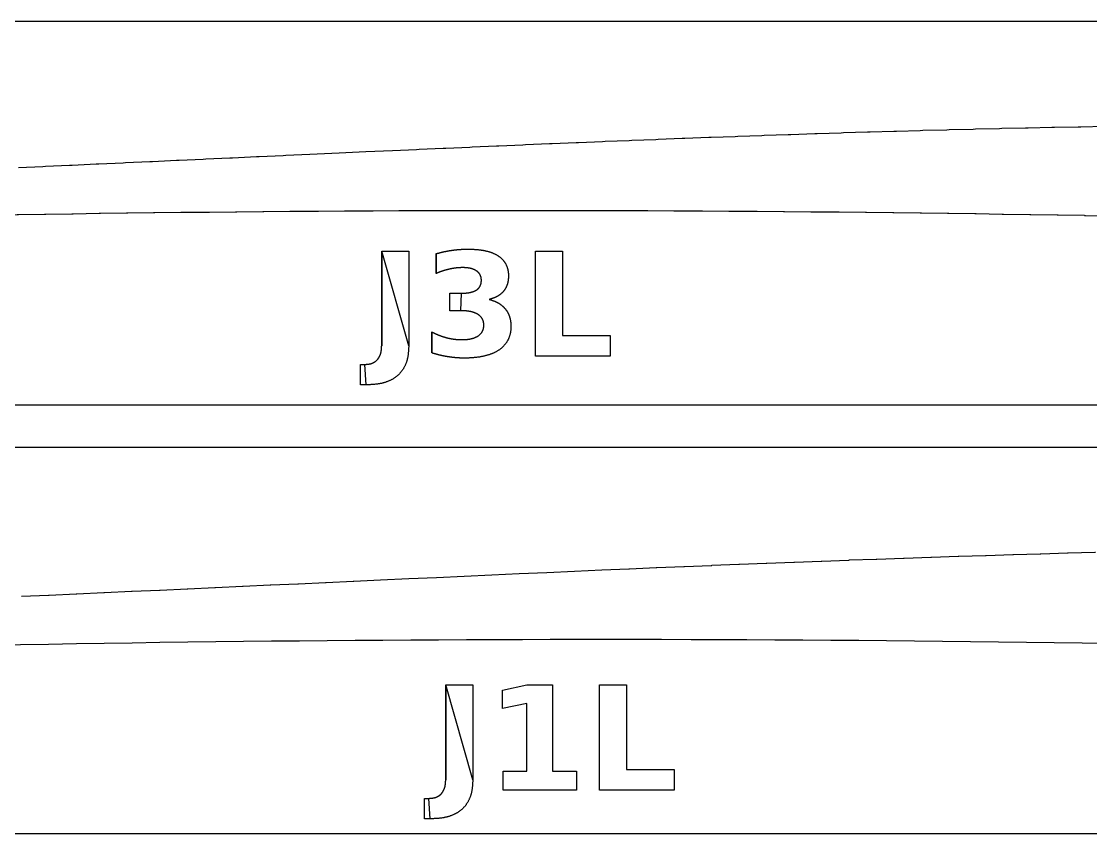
# Model space of a CAD drawing. Extents: x 27 to 271, y 44 to 138.
# Drawn here: x 119.34 to 150.76, y 43.66 to 67.53 of the extents above; entities that cross this region are included whole.
import ezdxf

# ---------------------------------------------------------------- set-up
doc = ezdxf.new("R2010")
doc.units = 0
doc.layers.add('jig_layer', color=7, linetype='CONTINUOUS')
doc.layers.add('jig_number_layer', color=7, linetype='CONTINUOUS')

msp = doc.modelspace()

# ---------------------------------------------------------------- linework, layer by layer
at = {"layer": 'jig_layer', "color": 7}
for points in [[(161.830856, 64.382816), (162.489557, 64.350318), (162.558657, 64.34806), (163.209554, 64.309816), (163.277556, 64.306825), (163.917655, 64.262618), (163.984254, 64.259005), (164.610172, 64.208219), (164.674637, 64.204014), (165.280814, 64.146523), (165.342533, 64.141527), (165.922641, 64.077124), (165.980793, 64.071423), (166.031333, 64.064932), (166.271346, 64.068516), (166.271346, 65.530329), (170.591347, 65.530329), (170.591347, 67.53033), (27.057154, 67.53033), (27.057154, 62.60833)], [(147.382857, 64.37092), (148.082155, 64.386725), (148.156354, 64.389265), (148.855055, 64.40394), (148.929152, 64.40648), (149.627254, 64.419829), (149.701256, 64.422087), (150.398652, 64.434307), (150.472453, 64.436565), (151.168856, 64.447403), (151.242655, 64.449378)], [(119.253855, 63.237211), (119.965256, 63.269723), (120.040756, 63.273025), (120.751956, 63.305619), (120.827453, 63.308921), (121.538357, 63.341523), (121.613752, 63.344825), (122.324554, 63.377419), (122.399851, 63.380721), (123.110351, 63.413422), (123.185755, 63.416724), (123.895753, 63.449422), (123.971056, 63.452724), (124.68085, 63.485417), (124.756156, 63.488719), (125.465657, 63.521321), (125.540855, 63.524736), (126.250155, 63.55722), (126.325356, 63.560635), (127.034352, 63.593136), (127.10955, 63.596551), (127.818354, 63.628831), (128.677351, 63.667733), (129.460554, 63.703033), (130.243555, 63.738034), (130.951055, 63.769434), (131.026151, 63.772736), (131.733457, 63.803933), (131.808454, 63.80732), (132.515452, 63.838138), (132.590455, 63.841525), (133.297354, 63.872039), (133.372352, 63.875341), (134.078955, 63.90544), (134.153955, 63.908742), (134.860253, 63.938341), (134.935152, 63.941643), (135.641055, 63.970738), (135.715956, 63.97404), (136.42165, 64.002541), (136.496453, 64.005843), (137.201752, 64.033755), (137.276552, 64.037057), (137.981752, 64.064348), (138.056552, 64.06765), (138.761453, 64.094348), (138.836154, 64.097537), (139.540655, 64.123643), (139.615353, 64.126832), (140.319551, 64.152147), (140.394157, 64.155336), (141.097954, 64.179946), (141.172557, 64.183051), (141.875953, 64.206842), (141.950553, 64.209946), (142.653554, 64.232835), (142.728055, 64.235939), (143.430752, 64.257924), (143.505154, 64.261029), (144.207453, 64.282139), (144.281951, 64.28513), (144.983654, 64.305338), (145.058057, 64.308244), (145.759452, 64.327548), (145.833753, 64.330371), (146.534355, 64.348546), (146.608653, 64.351368)], [(146.608653, 64.351218), (147.308655, 64.368208), (147.382857, 64.37103)], [(136.13822, 61.963878), (136.106225, 61.964078), (136.045222, 61.964276), (135.319225, 61.965405), (135.303223, 61.965481), (135.244219, 61.965681), (134.49322, 61.966246), (134.442225, 61.966384), (133.679226, 61.966184), (133.641222, 61.966384), (132.878223, 61.965538), (132.83922, 61.96569), (132.076224, 61.963997), (132.037226, 61.964191), (131.274225, 61.961934), (131.236223, 61.961993), (130.474223, 61.959086), (130.43522, 61.959094), (129.672224, 61.955482), (129.634226, 61.95549), (128.871226, 61.951285), (128.832226, 61.951189), (128.070226, 61.946279), (128.03122, 61.946191), (127.268221, 61.940688), (127.230226, 61.940487), (126.467227, 61.934279), (126.428226, 61.934188), (125.666226, 61.927274), (125.627223, 61.927082), (124.864427, 61.91949), (124.825819, 61.919284), (124.063026, 61.910987), (124.024322, 61.910707), (123.261526, 61.901676), (123.222825, 61.901397), (122.460027, 61.891801), (122.421424, 61.891519)], [(136.944224, 61.961877), (136.90922, 61.962075), (136.13822, 61.963768)], [(141.734221, 61.934978), (140.96422, 61.94099), (140.930226, 61.941264), (140.160225, 61.946654), (140.126223, 61.946936), (139.355223, 61.951678), (139.321221, 61.951943), (138.55122, 61.955781), (138.517226, 61.956052), (137.748224, 61.959185), (137.713223, 61.959461), (136.944224, 61.961719)], [(149.778223, 61.835281), (149.007223, 61.847586), (148.973224, 61.84815), (148.202227, 61.85989), (148.168227, 61.860455), (147.398226, 61.871574), (147.363222, 61.872139), (146.594223, 61.882666), (146.559219, 61.88323), (145.789227, 61.893052), (145.755225, 61.893616), (144.984227, 61.902732), (144.950222, 61.903296), (144.180224, 61.911735), (144.146219, 61.912299), (143.375219, 61.919947), (143.341225, 61.920512), (142.572226, 61.927539), (142.537222, 61.928104), (141.768223, 61.934538), (141.734221, 61.934818)], [(120.016626, 61.857475), (119.253423, 61.845283), (119.214827, 61.844718), (118.451421, 61.831877), (118.412726, 61.831313), (117.649425, 61.817879), (117.610726, 61.817314), (116.847123, 61.803175), (116.808422, 61.802611), (116.044819, 61.787681), (116.006126, 61.787117), (115.242425, 61.771594), (115.203726, 61.77103)], [(120.818425, 61.869376), (120.055321, 61.857861), (120.016626, 61.857593)], [(122.421424, 61.891378), (121.658626, 61.881077), (121.619927, 61.880795), (120.857021, 61.86976), (120.818425, 61.869486)], [(150.583225, 61.82168), (149.812225, 61.834578), (149.778223, 61.835142)], [(151.38722, 61.807377), (150.617219, 61.82098), (150.583225, 61.821545)], [(36.968227, 59.323675), (36.252325, 59.352978), (36.216328, 59.353825), (35.506725, 59.388877), (35.471125, 59.390006), (34.769992, 59.431176), (34.735005, 59.432587), (34.045387, 59.480376), (34.011148, 59.482352), (33.336806, 59.536877), (33.303633, 59.539135), (32.650605, 59.600972), (32.618855, 59.603512), (31.993916, 59.672976), (31.963992, 59.675883), (31.784028, 59.699194), (31.544034, 59.695582), (31.544034, 58.263795), (27.224015, 58.263795), (27.224015, 56.263791), (174.092227, 56.263791), (174.092227, 61.171895)], [(170.970583, 51.621907), (171.215236, 51.590213), (171.455241, 51.593882), (171.455241, 53.010609), (175.77525, 53.010609), (175.77525, 55.010605), (27.241039, 55.010605), (27.241039, 50.109506)], [(147.697139, 51.840121), (148.480839, 51.863828), (148.501046, 51.863828)], [(148.501041, 51.864618), (149.284142, 51.887196), (149.30435, 51.887224)], [(149.304341, 51.887901), (150.087042, 51.90935), (150.107249, 51.909407)], [(150.107241, 51.910225), (150.88914, 51.930545), (150.909234, 51.930517)], [(138.827042, 51.513421), (139.614741, 51.54582), (139.635145, 51.54582)], [(139.635143, 51.546723), (140.422543, 51.578501), (140.442947, 51.578501)], [(140.442942, 51.579404), (141.230042, 51.610505), (141.250334, 51.610505)], [(141.250343, 51.611408), (142.037339, 51.641916), (142.057631, 51.641916)], [(142.057639, 51.642819), (142.844241, 51.672622), (142.864532, 51.672622)], [(142.864538, 51.673525), (143.650741, 51.702622), (143.671033, 51.702622)], [(143.671042, 51.703413), (144.456841, 51.731719), (144.477133, 51.731719)], [(144.477139, 51.732623), (145.262538, 51.759998), (145.282745, 51.760026)], [(145.282742, 51.760901), (146.06774, 51.78743), (146.088032, 51.787402)], [(146.088041, 51.78822), (146.872542, 51.813903), (146.892749, 51.813818)], [(146.892738, 51.814721), (147.676842, 51.839274), (147.697134, 51.839303)], [(129.104037, 51.082213), (129.895541, 51.11862), (130.72754, 51.156607), (131.539039, 51.193606), (132.35014, 51.230408), (133.160841, 51.266928), (133.971242, 51.303221), (134.78114, 51.33912), (135.590842, 51.374821), (136.400238, 51.410127), (137.189041, 51.444107), (137.209445, 51.444107)], [(137.209443, 51.445123), (137.998039, 51.478623), (138.018444, 51.478623)], [(138.018438, 51.479526), (138.806642, 51.512517), (138.827047, 51.512517)], [(125.039541, 50.895608), (125.832641, 50.932015), (125.853131, 50.932015)], [(125.853139, 50.932918), (126.646043, 50.969324), (126.666447, 50.969324)], [(126.666442, 50.970227), (127.458843, 51.006719), (127.479332, 51.006719)], [(127.47934, 51.007622), (128.271442, 51.044029), (128.291847, 51.044029)], [(128.291841, 51.044903), (129.083542, 51.08131), (129.104032, 51.08131)], [(119.335942, 50.637121), (120.131137, 50.672624), (120.151655, 50.672624)], [(120.151638, 50.673414), (120.946542, 50.709228), (120.967144, 50.709228)], [(120.967142, 50.710019), (121.761642, 50.746002), (121.782245, 50.746002)], [(121.782239, 50.746905), (122.576539, 50.783001), (122.597029, 50.783001)], [(122.597043, 50.783904), (123.390942, 50.820226), (123.411432, 50.820226)], [(123.411437, 50.821017), (124.205139, 50.857423), (124.225629, 50.857423)], [(124.225643, 50.858326), (125.01904, 50.894705), (125.039529, 50.894705)], [(131.600933, 49.352332), (130.780928, 49.347817), (129.962933, 49.342737)], [(133.237932, 49.359275), (132.419928, 49.35617), (131.600933, 49.352219)], [(134.060926, 49.361645), (134.057935, 49.361674), (133.237927, 49.358851)], [(134.876932, 49.363311), (134.060926, 49.360488)], [(136.515932, 49.364327), (135.69593, 49.364185), (134.876932, 49.364185)], [(137.334933, 49.363734), (136.515932, 49.363734)], [(138.152931, 49.362464), (137.334933, 49.362464)], [(139.020928, 49.360432), (138.152931, 49.363254)], [(139.841932, 49.357864), (139.020928, 49.360686)], [(140.662928, 49.35459), (139.841932, 49.357977)], [(141.483932, 49.350469), (140.662928, 49.354703)], [(143.126931, 49.339858), (142.305927, 49.345502), (141.483932, 49.3503)], [(122.591031, 49.262755), (121.77163, 49.250337), (120.952034, 49.237355), (120.135726, 49.223526), (120.13234, 49.223582), (119.312625, 49.208907), (118.492724, 49.193667), (117.672731, 49.17758)], [(125.867631, 49.305511), (125.048433, 49.295916), (124.229331, 49.285474), (123.410229, 49.274467), (122.591031, 49.262614)], [(129.962933, 49.342539), (129.143929, 49.336612), (128.323933, 49.329839), (127.505931, 49.322501), (126.686733, 49.314317), (125.867631, 49.305286)], [(143.94793, 49.333508), (143.126931, 49.339717)], [(152.985927, 49.219123), (152.163932, 49.232952), (151.341929, 49.245934), (150.519934, 49.258352), (149.697928, 49.270205), (148.876933, 49.281494), (148.054929, 49.291852), (147.232934, 49.30173), (146.41193, 49.310761), (145.589933, 49.318945), (144.768931, 49.326565), (143.94793, 49.333621)], [(27.014259, 43.663381), (176.924933, 43.663381)]]:
    msp.add_lwpolyline(points, dxfattribs=at)
at = {"layer": 'jig_number_layer', "color": 7}
for points in [[(129.926038, 60.782366), (130.721854, 60.782366), (130.721854, 57.995969), (129.926038, 60.782366), (129.926038, 60.782366), (129.926038, 60.782366), (129.926038, 60.782366)], [(129.926038, 57.995969), (129.926038, 60.782366), (129.926038, 60.782366), (129.926038, 57.995969), (129.926038, 57.995969), (129.926038, 57.995969), (129.926038, 57.995969)], [(131.532136, 60.122976), (131.532136, 60.705887), (131.532136, 60.122976), (131.532136, 60.122976), (131.532136, 60.122976), (131.532136, 60.122976)], [(134.448753, 60.782366), (135.244578, 60.782366), (135.244578, 58.297763), (136.641902, 58.297763), (136.641902, 57.696249), (134.448753, 57.696249), (134.448753, 60.782366), (134.448753, 60.782366), (134.448753, 60.782366), (134.448753, 60.782366), (134.448753, 60.782366), (134.448753, 60.782366)], [(132.247344, 59.029504), (131.929011, 59.029504), (131.929011, 59.542132), (132.263876, 59.542132), (132.247338, 59.029504), (132.247346, 59.029504), (132.247346, 59.029504), (132.247344, 59.029504)], [(133.088631, 59.360231), (133.088631, 59.360231), (133.088631, 59.360231), (133.088631, 59.360231), (133.088631, 59.360231), (133.088631, 59.360231)], [(131.399847, 57.78927), (131.399847, 58.403179), (131.399847, 57.78927), (131.399847, 57.78927), (131.399847, 57.78927), (131.399847, 57.78927)], [(129.46095, 56.848775), (129.299713, 56.848775), (129.299713, 57.450275), (129.423744, 57.450275), (129.46095, 56.848775), (129.46095, 56.848775), (129.46095, 56.848775), (129.46095, 56.848775)], [(131.808387, 48.030347), (132.604202, 48.030347), (132.604202, 45.243967), (131.808387, 48.030347), (131.808387, 48.030347), (131.808387, 48.030347), (131.808387, 48.030347)], [(131.808387, 45.243967), (131.808387, 48.030347), (131.808387, 48.030347), (131.808387, 45.243967), (131.808387, 45.243967), (131.808387, 45.243967), (131.808387, 45.243967)], [(133.495105, 45.494072), (134.197906, 45.494072), (134.197906, 47.488791), (133.4765, 47.339947), (133.4765, 47.881531), (134.193768, 48.030347), (134.95031, 48.030347), (134.95031, 45.494072), (135.653111, 45.494072), (135.653111, 44.944247), (133.495105, 44.944247), (133.495105, 45.494072), (133.495105, 45.494072), (133.495105, 45.494072), (133.495105, 45.494072), (133.495105, 45.494072), (133.495105, 45.494072)], [(136.331108, 48.030347), (137.126924, 48.030347), (137.126924, 45.545747), (138.524257, 45.545747), (138.524257, 44.944247), (136.331108, 44.944247), (136.331108, 48.030347), (136.331108, 48.030347), (136.331108, 48.030347), (136.331108, 48.030347), (136.331108, 48.030347), (136.331108, 48.030347)], [(131.343298, 44.096733), (131.182068, 44.096733), (131.182068, 44.698262), (131.30609, 44.698262), (131.343298, 44.096733), (131.343298, 44.096733), (131.343298, 44.096733), (131.343298, 44.096733)]]:
    msp.add_lwpolyline(points, close=True, dxfattribs=at)
for points, knots in [([(131.532136, 60.705887), (131.537923, 60.707437), (131.549498, 60.710538), (131.566868, 60.715165), (131.584245, 60.719777), (131.601628, 60.724359), (131.619022, 60.728891), (131.636431, 60.733357), (131.653857, 60.737759), (131.671302, 60.742085), (131.688678, 60.746302), (131.705992, 60.750359), (131.723232, 60.754313), (131.740493, 60.75817), (131.757777, 60.761933), (131.775082, 60.765602), (131.792407, 60.769175), (131.80975, 60.772664), (131.827111, 60.776072), (131.844406, 60.779376), (131.861635, 60.782575), (131.878792, 60.785696), (131.895966, 60.788735), (131.913154, 60.791678), (131.930355, 60.794539), (131.947572, 60.797298), (131.964788, 60.800059), (131.982035, 60.802623), (131.999209, 60.805063), (132.016285, 60.807565), (132.033306, 60.809822), (132.050336, 60.811998), (132.067364, 60.814201), (132.084417, 60.816199), (132.101482, 60.818127), (132.118547, 60.820051), (132.135628, 60.821806), (132.152625, 60.823449), (132.169528, 60.825099), (132.186354, 60.826551), (132.203183, 60.827922), (132.220016, 60.829278), (132.236864, 60.830457), (132.253712, 60.831638), (132.270569, 60.832687), (132.287432, 60.833596), (132.304213, 60.834516), (132.320921, 60.835282), (132.337553, 60.835902), (132.354189, 60.836486), (132.370827, 60.836978), (132.387468, 60.837311), (132.404109, 60.83762), (132.420753, 60.837809), (132.4374, 60.837876), (132.462131, 60.837893), (132.494946, 60.837805), (132.535841, 60.837138), (132.576728, 60.836005), (132.617596, 60.834279), (132.658435, 60.831898), (132.69924, 60.828932), (132.739997, 60.825307), (132.780695, 60.821014), (132.819076, 60.816296), (132.855141, 60.811245), (132.888895, 60.80597), (132.922546, 60.800087), (132.956073, 60.793562), (132.989461, 60.786369), (133.022678, 60.778428), (133.055711, 60.769746), (133.088514, 60.760235), (133.119317, 60.750453), (133.148121, 60.740487), (133.174959, 60.730483), (133.201531, 60.719795), (133.227798, 60.708377), (133.253736, 60.696234), (133.279302, 60.683311), (133.304456, 60.669593), (133.329143, 60.655039), (133.352368, 60.640246), (133.37415, 60.625313), (133.39453, 60.610346), (133.414381, 60.594699), (133.433673, 60.57837), (133.452353, 60.561347), (133.470369, 60.54364), (133.487663, 60.525247), (133.504183, 60.506175), (133.51977, 60.486552), (133.534405, 60.466416), (133.54807, 60.445812), (133.560885, 60.424652), (133.572863, 60.402992), (133.583966, 60.380854), (133.594219, 60.358313), (133.603611, 60.335401), (133.612132, 60.312154), (133.62005, 60.287814), (133.627248, 60.262382), (133.633641, 60.235876), (133.639053, 60.209147), (133.643518, 60.182241), (133.64708, 60.155199), (133.649756, 60.128049), (133.651611, 60.100824), (133.652705, 60.073549), (133.653005, 60.049022), (133.652789, 60.02726), (133.652228, 60.008269), (133.651292, 59.989303), (133.649972, 59.970372), (133.648268, 59.951484), (133.646157, 59.932646), (133.643652, 59.913856), (133.640592, 59.895149), (133.637209, 59.877049), (133.633508, 59.859569), (133.629499, 59.842719), (133.625075, 59.825968), (133.620244, 59.809329), (133.614986, 59.792817), (133.609306, 59.776448), (133.603182, 59.760237), (133.596608, 59.744201), (133.589673, 59.728563), (133.582399, 59.713336), (133.57481, 59.698525), (133.566829, 59.683925), (133.558413, 59.669572), (133.549602, 59.655455), (133.540381, 59.641605), (133.530765, 59.628033), (133.520763, 59.61475), (133.510314, 59.601744), (133.499458, 59.588998), (133.488167, 59.576552), (133.476519, 59.56443), (133.464531, 59.552638), (133.452221, 59.541182), (133.439603, 59.530063), (133.426708, 59.519259), (133.413519, 59.508803), (133.399758, 59.498413), (133.385396, 59.48815), (133.370446, 59.478012), (133.355252, 59.468257), (133.339823, 59.458885), (133.324155, 59.449929), (133.308285, 59.441361), (133.292214, 59.433191), (133.275959, 59.425415), (133.2589, 59.41777), (133.241036, 59.41029), (133.222364, 59.403016), (133.203528, 59.396153), (133.184571, 59.389605), (133.165509, 59.383345), (133.146358, 59.377328), (133.127148, 59.371457), (133.107888, 59.365707), (133.095033, 59.361921), (133.088606, 59.360028)], [0, 0, 0, 0, 0.017973, 0.03595, 0.053928, 0.071907, 0.089881, 0.107853, 0.125824, 0.143799, 0.161774, 0.179464, 0.19715, 0.214835, 0.232524, 0.250215, 0.267904, 0.285593, 0.303287, 0.320981, 0.338416, 0.355856, 0.373297, 0.390738, 0.408172, 0.425607, 0.443047, 0.460481, 0.477914, 0.495088, 0.512256, 0.529424, 0.546593, 0.563763, 0.580935, 0.598113, 0.61528, 0.632447, 0.649343, 0.666229, 0.683114, 0.699998, 0.716888, 0.733782, 0.750668, 0.767555, 0.784444, 0.801087, 0.817731, 0.834375, 0.851026, 0.867666, 0.884307, 0.900956, 0.917602, 0.934248, 0.975148, 1.016047, 1.056946, 1.097851, 1.138757, 1.179664, 1.220585, 1.261506, 1.302428, 1.33659, 1.370752, 1.404915, 1.439067, 1.473216, 1.507368, 1.541518, 1.57567, 1.609819, 1.638463, 1.6671, 1.695738, 1.724375, 1.753011, 1.781646, 1.8103, 1.838952, 1.867604, 1.892889, 1.918167, 1.943445, 1.968705, 1.993975, 2.019245, 2.04447, 2.069695, 2.094917, 2.11963, 2.144348, 2.169067, 2.193824, 2.218583, 2.243345, 2.268097, 2.292852, 2.317606, 2.344866, 2.372125, 2.399384, 2.426663, 2.45393, 2.481196, 2.508492, 2.535785, 2.563075, 2.582071, 2.60107, 2.620069, 2.639036, 2.657997, 2.676957, 2.6959, 2.714859, 2.733816, 2.751137, 2.768455, 2.785774, 2.803106, 2.820431, 2.837754, 2.855079, 2.87241, 2.889742, 2.906391, 2.923029, 2.939662, 2.956303, 2.972939, 2.989578, 3.006211, 3.022833, 3.039452, 3.056252, 3.073055, 3.089858, 3.106679, 3.123494, 3.1403, 3.157128, 3.173956, 3.190788, 3.20885, 3.226908, 3.244971, 3.263013, 3.281059, 3.299105, 3.317116, 3.335137, 3.353156, 3.373192, 3.393232, 3.413267, 3.433332, 3.453395, 3.473456, 3.493554, 3.513656, 3.533756, 3.533756, 3.533756, 3.533756]), ([(132.263876, 59.542132), (132.270662, 59.542321), (132.284237, 59.542698), (132.304601, 59.543319), (132.324957, 59.544092), (132.3453, 59.544956), (132.365628, 59.545906), (132.385943, 59.547026), (132.406224, 59.548584), (132.426484, 59.550351), (132.445569, 59.552378), (132.463471, 59.55465), (132.480196, 59.557083), (132.496874, 59.559831), (132.513502, 59.562898), (132.530071, 59.566296), (132.546575, 59.570043), (132.562999, 59.574146), (132.579327, 59.578637), (132.594627, 59.583218), (132.6089, 59.587856), (132.622165, 59.592487), (132.635306, 59.597447), (132.648315, 59.60273), (132.661155, 59.608394), (132.673811, 59.614455), (132.686262, 59.620923), (132.698472, 59.627821), (132.709932, 59.63486), (132.720638, 59.642016), (132.730627, 59.649216), (132.740354, 59.656769), (132.7498, 59.664671), (132.758939, 59.672929), (132.767735, 59.681549), (132.776198, 59.690493), (132.784278, 59.699775), (132.791911, 59.7093), (132.799046, 59.719081), (132.80572, 59.729059), (132.811979, 59.739309), (132.817835, 59.749799), (132.823284, 59.760515), (132.828316, 59.771427), (132.832928, 59.78252), (132.837112, 59.793778), (132.841003, 59.805561), (132.844534, 59.81787), (132.847704, 59.830685), (132.850351, 59.843622), (132.852638, 59.856631), (132.854345, 59.869735), (132.855624, 59.882891), (132.856566, 59.896086), (132.857093, 59.909321), (132.856991, 59.922278), (132.856828, 59.934942), (132.856272, 59.947305), (132.855352, 59.959634), (132.85403, 59.971916), (132.852329, 59.984141), (132.850247, 59.996298), (132.847747, 60.008372), (132.844718, 60.020321), (132.841297, 60.031884), (132.837536, 60.043057), (132.833442, 60.053828), (132.828934, 60.064439), (132.824022, 60.074878), (132.81872, 60.085126), (132.813014, 60.095149), (132.806948, 60.104953), (132.800495, 60.114506), (132.793575, 60.123957), (132.78615, 60.133251), (132.778243, 60.142375), (132.769993, 60.151193), (132.761417, 60.159697), (132.752533, 60.16788), (132.743363, 60.175743), (132.733955, 60.18332), (132.724292, 60.190578), (132.714026, 60.197798), (132.703148, 60.204944), (132.691654, 60.211977), (132.679954, 60.218652), (132.668055, 60.224963), (132.655977, 60.230928), (132.643744, 60.236567), (132.631364, 60.241874), (132.618851, 60.246854), (132.605619, 60.251737), (132.591669, 60.25651), (132.576989, 60.261115), (132.562199, 60.265358), (132.547313, 60.269242), (132.532345, 60.272789), (132.517308, 60.276018), (132.502205, 60.278937), (132.487046, 60.281555), (132.471021, 60.284048), (132.454114, 60.286302), (132.436343, 60.288393), (132.418525, 60.290106), (132.400695, 60.29165), (132.382836, 60.292801), (132.364962, 60.293516), (132.347086, 60.294259), (132.329194, 60.294584), (132.312494, 60.294667), (132.29699, 60.294632), (132.282683, 60.29446), (132.268381, 60.294075), (132.25408, 60.29375), (132.239787, 60.293177), (132.225504, 60.292406), (132.211227, 60.291546), (132.196953, 60.290679), (132.182611, 60.289925), (132.168242, 60.288699), (132.153805, 60.287522), (132.139393, 60.28607), (132.12498, 60.284614), (132.110584, 60.282992), (132.096208, 60.281247), (132.081831, 60.279484), (132.067482, 60.277487), (132.053054, 60.275389), (132.03857, 60.273109), (132.024008, 60.270804), (132.009467, 60.268373), (131.994955, 60.265778), (131.980455, 60.263111), (131.965978, 60.260322), (131.951524, 60.257416), (131.937094, 60.254395), (131.922607, 60.251244), (131.908062, 60.247962), (131.893462, 60.24455), (131.878884, 60.24105), (131.86434, 60.23741), (131.849818, 60.233681), (131.835325, 60.22984), (131.820859, 60.225897), (131.806418, 60.22186), (131.791926, 60.217714), (131.777394, 60.21342), (131.76281, 60.209014), (131.748259, 60.204498), (131.733745, 60.19987), (131.71927, 60.195128), (131.704833, 60.190274), (131.690435, 60.185308), (131.676082, 60.180221), (131.661681, 60.174975), (131.647236, 60.169558), (131.632736, 60.164006), (131.618274, 60.15835), (131.603845, 60.152604), (131.589447, 60.14678), (131.575071, 60.140901), (131.560711, 60.134983), (131.546362, 60.129042), (131.536799, 60.125071), (131.532018, 60.123086)], [0, 0, 0, 0, 0.020365, 0.040741, 0.061119, 0.081477, 0.101824, 0.122171, 0.14251, 0.162846, 0.183179, 0.200082, 0.21698, 0.23388, 0.250788, 0.267703, 0.284617, 0.301554, 0.318486, 0.335416, 0.349462, 0.363506, 0.377562, 0.391594, 0.405626, 0.419654, 0.433686, 0.447709, 0.461717, 0.474026, 0.486332, 0.498648, 0.510962, 0.523271, 0.535591, 0.547899, 0.560201, 0.5725, 0.584504, 0.59651, 0.608503, 0.620525, 0.632541, 0.644559, 0.656569, 0.668573, 0.680582, 0.693784, 0.706982, 0.720173, 0.733392, 0.746601, 0.759804, 0.773041, 0.786285, 0.799526, 0.811908, 0.824278, 0.836645, 0.848992, 0.86133, 0.87367, 0.885987, 0.89831, 0.910639, 0.922153, 0.93367, 0.945197, 0.956733, 0.96827, 0.979806, 0.991323, 1.002849, 1.014382, 1.026455, 1.038524, 1.050596, 1.062672, 1.07475, 1.086821, 1.098903, 1.110985, 1.123068, 1.136551, 1.150023, 1.163486, 1.176954, 1.190426, 1.203893, 1.21736, 1.230827, 1.244292, 1.25967, 1.275056, 1.290441, 1.305826, 1.321205, 1.336584, 1.351965, 1.367347, 1.382731, 1.400617, 1.418513, 1.436409, 1.454313, 1.472203, 1.49009, 1.507979, 1.525875, 1.54377, 1.558078, 1.572385, 1.586693, 1.600999, 1.6153, 1.629604, 1.643909, 1.65821, 1.672504, 1.686991, 1.701472, 1.715957, 1.730445, 1.744931, 1.759416, 1.773892, 1.788383, 1.802877, 1.817631, 1.83237, 1.847108, 1.861856, 1.876597, 1.891336, 1.906085, 1.920825, 1.935565, 1.950563, 1.965555, 1.980545, 1.99554, 2.010533, 2.025525, 2.040519, 2.055514, 2.070507, 2.085738, 2.100975, 2.116211, 2.131445, 2.146676, 2.161907, 2.177138, 2.192365, 2.207591, 2.223119, 2.238645, 2.254172, 2.269704, 2.285236, 2.300767, 2.316298, 2.33183, 2.347361, 2.347361, 2.347361, 2.347361]), ([(133.088631, 59.360231), (133.09583, 59.358039), (133.110229, 59.353654), (133.131811, 59.347012), (133.153335, 59.340227), (133.174788, 59.333269), (133.196134, 59.32604), (133.217363, 59.318505), (133.238436, 59.310563), (133.259322, 59.30216), (133.27935, 59.293517), (133.298515, 59.284659), (133.316815, 59.275617), (133.3349, 59.266126), (133.352741, 59.256161), (133.370325, 59.245728), (133.387641, 59.234852), (133.404657, 59.223509), (133.421384, 59.211741), (133.437478, 59.199767), (133.452937, 59.187613), (133.467779, 59.175322), (133.482303, 59.162658), (133.4965, 59.149632), (133.510346, 59.136238), (133.523826, 59.122478), (133.536964, 59.108391), (133.549709, 59.093944), (133.562, 59.079223), (133.573856, 59.064259), (133.585246, 59.049043), (133.59622, 59.033524), (133.606782, 59.017722), (133.616893, 59.001629), (133.626573, 58.985278), (133.635778, 58.968655), (133.64453, 58.951792), (133.652906, 58.934461), (133.660866, 58.91666), (133.668406, 58.898403), (133.675435, 58.879937), (133.681951, 58.861283), (133.687971, 58.842461), (133.693489, 58.823492), (133.698532, 58.804392), (133.703105, 58.785174), (133.707327, 58.765251), (133.711182, 58.744638), (133.714641, 58.723341), (133.717544, 58.701958), (133.720093, 58.680527), (133.721996, 58.659026), (133.723422, 58.63748), (133.72462, 58.615907), (133.72523, 58.594296), (133.725446, 58.569312), (133.725124, 58.540956), (133.723873, 58.509252), (133.721636, 58.477606), (133.718368, 58.446061), (133.714243, 58.414626), (133.709041, 58.383359), (133.702691, 58.352309), (133.695206, 58.321517), (133.686762, 58.291865), (133.677465, 58.263373), (133.667425, 58.236046), (133.656383, 58.209104), (133.644334, 58.182591), (133.631284, 58.15655), (133.617253, 58.131031), (133.602256, 58.106081), (133.586285, 58.081756), (133.569191, 58.057861), (133.550945, 58.034476), (133.531587, 58.011634), (133.51133, 57.989569), (133.490243, 57.968281), (133.468361, 57.947796), (133.445758, 57.928112), (133.422474, 57.909234), (133.398565, 57.891151), (133.373104, 57.873198), (133.346053, 57.855491), (133.317398, 57.838127), (133.288177, 57.821728), (133.258457, 57.806256), (133.228278, 57.791704), (133.197693, 57.77802), (133.166744, 57.765173), (133.135474, 57.753118), (133.102184, 57.741207), (133.066854, 57.729553), (133.029471, 57.718276), (132.991831, 57.707903), (132.953963, 57.69841), (132.9159, 57.689756), (132.87766, 57.681907), (132.839277, 57.674776), (132.80076, 57.668372), (132.759823, 57.662276), (132.71646, 57.656582), (132.670669, 57.651434), (132.6248, 57.647069), (132.578866, 57.643503), (132.532886, 57.640667), (132.48687, 57.638555), (132.440829, 57.637186), (132.394776, 57.636369), (132.358189, 57.636366), (132.331074, 57.636499), (132.313429, 57.636684), (132.295786, 57.636976), (132.278146, 57.637323), (132.260511, 57.637838), (132.242877, 57.638379), (132.225248, 57.639025), (132.207623, 57.639849), (132.189983, 57.640989), (132.17229, 57.641824), (132.15458, 57.642973), (132.136878, 57.644272), (132.119186, 57.64571), (132.101498, 57.647156), (132.083812, 57.64862), (132.066153, 57.650381), (132.048492, 57.65213), (132.03079, 57.654015), (132.013053, 57.65604), (131.995277, 57.658159), (131.977518, 57.660397), (131.959767, 57.66271), (131.942032, 57.665152), (131.924312, 57.667715), (131.906596, 57.670303), (131.888904, 57.673041), (131.871235, 57.675832), (131.853596, 57.6787), (131.835988, 57.681664), (131.818397, 57.684723), (131.800821, 57.687867), (131.78326, 57.691096), (131.765718, 57.694428), (131.748196, 57.697864), (131.730692, 57.701392), (131.713171, 57.705018), (131.69564, 57.708763), (131.678101, 57.71263), (131.660588, 57.716609), (131.643101, 57.720702), (131.625641, 57.724907), (131.608208, 57.729223), (131.590808, 57.733662), (131.573442, 57.738229), (131.556057, 57.742922), (131.538661, 57.747768), (131.521245, 57.752732), (131.503865, 57.757825), (131.4865, 57.762969), (131.469163, 57.768204), (131.451841, 57.77349), (131.43453, 57.778819), (131.41723, 57.784187), (131.405698, 57.787765), (131.399932, 57.789555)], [0, 0, 0, 0, 0.022575, 0.045157, 0.06774, 0.090281, 0.112815, 0.135347, 0.157858, 0.18037, 0.202881, 0.223289, 0.243702, 0.264111, 0.284556, 0.305, 0.325444, 0.345893, 0.366344, 0.386794, 0.406062, 0.425332, 0.4446, 0.463866, 0.483128, 0.502384, 0.521647, 0.540911, 0.560172, 0.579173, 0.598179, 0.617184, 0.63619, 0.65519, 0.674195, 0.693188, 0.712187, 0.731184, 0.750926, 0.770679, 0.790432, 0.810195, 0.829952, 0.849707, 0.869454, 0.88921, 0.908964, 0.930543, 0.952115, 0.973687, 0.995278, 1.016854, 1.038431, 1.060056, 1.081669, 1.103284, 1.135008, 1.166731, 1.198457, 1.230164, 1.261861, 1.293555, 1.325235, 1.356916, 1.388598, 1.417703, 1.44681, 1.475917, 1.505033, 1.534157, 1.56328, 1.592377, 1.621467, 1.650555, 1.680491, 1.710424, 1.740356, 1.770329, 1.800294, 1.83026, 1.860228, 1.890201, 1.920175, 1.953671, 1.987172, 2.020674, 2.054177, 2.087676, 2.121173, 2.154682, 2.188192, 2.221704, 2.260744, 2.299786, 2.33883, 2.377864, 2.416894, 2.455924, 2.494968, 2.534009, 2.573052, 2.61913, 2.665207, 2.711284, 2.757351, 2.803417, 2.849481, 2.895538, 2.941597, 2.987654, 3.005297, 3.022944, 3.040591, 3.058232, 3.075875, 3.093516, 3.111159, 3.1288, 3.146444, 3.164188, 3.181935, 3.199686, 3.217437, 3.235184, 3.252927, 3.270675, 3.288423, 3.306171, 3.32408, 3.341978, 3.359878, 3.377776, 3.39568, 3.413586, 3.431489, 3.449391, 3.467294, 3.485152, 3.503006, 3.52086, 3.538715, 3.55657, 3.574428, 3.592281, 3.610139, 3.627994, 3.645958, 3.663917, 3.681876, 3.699835, 3.717795, 3.735755, 3.753711, 3.771668, 3.789622, 3.807734, 3.825841, 3.843951, 3.862066, 3.880173, 3.898281, 3.916399, 3.934511, 3.952622, 3.952622, 3.952622, 3.952622]), ([(131.399847, 58.403179), (131.405305, 58.400565), (131.416223, 58.395337), (131.432617, 58.387529), (131.449026, 58.379747), (131.465455, 58.372014), (131.481914, 58.364348), (131.498407, 58.356766), (131.514946, 58.349283), (131.531542, 58.341937), (131.548021, 58.334824), (131.564373, 58.327927), (131.580596, 58.321244), (131.596878, 58.314706), (131.613219, 58.308312), (131.629611, 58.302046), (131.646056, 58.295912), (131.66255, 58.289907), (131.679083, 58.284011), (131.695494, 58.278307), (131.711776, 58.272766), (131.727931, 58.26739), (131.744128, 58.262129), (131.760367, 58.257011), (131.776647, 58.252038), (131.792962, 58.247194), (131.80933, 58.242527), (131.825736, 58.237999), (131.842071, 58.233679), (131.858327, 58.229562), (131.874506, 58.225655), (131.890722, 58.221911), (131.906975, 58.218317), (131.923263, 58.214879), (131.939589, 58.211614), (131.955938, 58.208474), (131.972318, 58.205492), (131.98859, 58.202712), (132.004719, 58.199953), (132.020753, 58.197517), (132.036792, 58.195152), (132.052857, 58.19296), (132.068934, 58.190857), (132.085037, 58.188937), (132.101142, 58.187059), (132.117277, 58.185477), (132.133317, 58.184062), (132.149256, 58.182708), (132.165107, 58.181579), (132.180967, 58.180622), (132.196837, 58.179813), (132.212711, 58.179051), (132.228602, 58.178706), (132.244488, 58.178153), (132.260383, 58.177889), (132.278196, 58.177795), (132.297926, 58.177865), (132.31957, 58.17822), (132.341209, 58.178907), (132.362834, 58.179872), (132.384448, 58.18109), (132.40602, 58.182862), (132.427589, 58.18472), (132.449109, 58.187141), (132.469517, 58.189751), (132.4888, 58.192579), (132.506967, 58.195503), (132.525074, 58.19876), (132.54311, 58.202385), (132.561068, 58.206376), (132.578936, 58.210748), (132.596698, 58.215527), (132.614338, 58.220737), (132.631014, 58.226138), (132.646741, 58.231651), (132.661521, 58.237245), (132.676159, 58.24321), (132.690637, 58.249548), (132.704935, 58.256274), (132.71905, 58.263379), (132.732938, 58.270929), (132.746603, 58.278892), (132.759517, 58.286972), (132.77169, 58.295123), (132.783128, 58.303308), (132.794305, 58.311846), (132.80519, 58.320745), (132.815754, 58.330017), (132.825958, 58.33967), (132.835798, 58.34969), (132.845223, 58.360098), (132.854055, 58.370695), (132.862291, 58.381446), (132.869934, 58.39232), (132.877129, 58.4035), (132.883903, 58.414946), (132.890212, 58.426658), (132.896037, 58.438611), (132.901417, 58.450761), (132.906299, 58.463117), (132.910792, 58.475932), (132.914849, 58.489205), (132.91843, 58.502923), (132.921476, 58.516777), (132.924027, 58.530738), (132.926044, 58.544791), (132.927543, 58.558918), (132.928721, 58.573089), (132.929336, 58.587311), (132.929524, 58.601662), (132.92935, 58.616134), (132.928718, 58.630718), (132.927567, 58.64526), (132.925948, 58.659744), (132.923903, 58.674158), (132.921318, 58.688479), (132.918166, 58.70268), (132.914476, 58.716747), (132.910303, 58.730316), (132.905694, 58.743376), (132.900687, 58.755919), (132.895196, 58.768266), (132.889222, 58.780391), (132.88275, 58.792258), (132.875844, 58.803867), (132.868435, 58.815154), (132.860591, 58.826139), (132.852153, 58.836974), (132.843089, 58.847595), (132.833428, 58.857995), (132.82334, 58.867995), (132.812866, 58.877603), (132.80204, 58.886822), (132.790887, 58.895643), (132.779447, 58.904101), (132.767741, 58.912199), (132.755218, 58.920304), (132.74188, 58.92839), (132.727689, 58.936364), (132.71327, 58.943906), (132.69865, 58.951036), (132.683835, 58.957741), (132.668847, 58.964055), (132.653705, 58.969989), (132.638426, 58.975562), (132.622068, 58.981111), (132.604609, 58.986553), (132.586049, 58.991844), (132.567367, 58.996688), (132.548579, 59.0011), (132.5297, 59.005098), (132.510743, 59.008703), (132.491719, 59.011922), (132.47264, 59.01477), (132.452302, 59.017427), (132.430706, 59.019868), (132.407846, 59.021978), (132.384947, 59.023678), (132.362037, 59.025229), (132.339104, 59.026399), (132.316155, 59.02725), (132.293196, 59.028028), (132.270225, 59.028702), (132.254915, 59.029231), (132.247259, 59.029495)], [0, 0, 0, 0, 0.018155, 0.036315, 0.054476, 0.072637, 0.09079, 0.108944, 0.127095, 0.145246, 0.163392, 0.180941, 0.198486, 0.216029, 0.233577, 0.251126, 0.268674, 0.286233, 0.303785, 0.321334, 0.338353, 0.355382, 0.372412, 0.389441, 0.40646, 0.42348, 0.440498, 0.457518, 0.47454, 0.491185, 0.507827, 0.52447, 0.541113, 0.557762, 0.574409, 0.59106, 0.607707, 0.624353, 0.640584, 0.656794, 0.673006, 0.689221, 0.705435, 0.721649, 0.737871, 0.754078, 0.770284, 0.786177, 0.802066, 0.817954, 0.833844, 0.849739, 0.865628, 0.881526, 0.897423, 0.913319, 0.934966, 0.956611, 0.978259, 0.999911, 1.021552, 1.043199, 1.06484, 1.086498, 1.108158, 1.126562, 1.144961, 1.163359, 1.181751, 1.200148, 1.218543, 1.236932, 1.255324, 1.273717, 1.289512, 1.305316, 1.321121, 1.336926, 1.352726, 1.368519, 1.384327, 1.400141, 1.415958, 1.430019, 1.444083, 1.458148, 1.472206, 1.486255, 1.500305, 1.514337, 1.528375, 1.542418, 1.555708, 1.568994, 1.582279, 1.595585, 1.608886, 1.622177, 1.635463, 1.648742, 1.662022, 1.676193, 1.690366, 1.704543, 1.718739, 1.732933, 1.747122, 1.761355, 1.775585, 1.789816, 1.804408, 1.819001, 1.833598, 1.848163, 1.862715, 1.877267, 1.891807, 1.906346, 1.920885, 1.934381, 1.947883, 1.961391, 1.974909, 1.988423, 2.001931, 2.015422, 2.028916, 2.042414, 2.056606, 2.070792, 2.084987, 2.099209, 2.11342, 2.127637, 2.14186, 2.156095, 2.170332, 2.186605, 2.202881, 2.219156, 2.235414, 2.251674, 2.267934, 2.284198, 2.300459, 2.31672, 2.336016, 2.355314, 2.374612, 2.393911, 2.413206, 2.432503, 2.451796, 2.471085, 2.490373, 2.513325, 2.536282, 2.559239, 2.582209, 2.605168, 2.628122, 2.651105, 2.674083, 2.697064, 2.697064, 2.697064, 2.697064]), ([(129.423744, 57.450275), (129.429408, 57.450558), (129.440736, 57.451123), (129.457727, 57.452039), (129.474692, 57.453135), (129.491633, 57.454339), (129.508533, 57.455802), (129.525407, 57.457433), (129.542207, 57.459633), (129.55894, 57.462224), (129.574882, 57.465258), (129.590023, 57.468662), (129.604359, 57.472389), (129.618575, 57.47659), (129.632658, 57.481256), (129.646586, 57.486404), (129.660339, 57.491996), (129.673897, 57.49804), (129.687224, 57.504563), (129.700032, 57.511395), (129.712293, 57.51855), (129.724029, 57.52596), (129.735497, 57.533773), (129.746693, 57.541968), (129.757586, 57.55055), (129.768191, 57.559483), (129.77844, 57.568816), (129.788363, 57.578491), (129.798048, 57.588611), (129.80743, 57.599212), (129.816524, 57.610257), (129.825243, 57.621607), (129.833541, 57.633277), (129.841457, 57.645209), (129.848974, 57.6574), (129.856091, 57.669829), (129.862825, 57.682475), (129.869374, 57.695795), (129.875731, 57.709775), (129.881827, 57.724431), (129.887446, 57.73927), (129.892615, 57.754269), (129.897332, 57.769414), (129.901612, 57.784686), (129.905454, 57.800064), (129.90886, 57.815535), (129.912009, 57.831912), (129.914848, 57.849197), (129.917334, 57.867384), (129.919331, 57.88564), (129.921105, 57.903925), (129.922419, 57.922256), (129.923514, 57.940608), (129.924516, 57.958978), (129.925242, 57.977376), (129.925773, 57.989639), (129.926038, 57.995772)], [0, 0, 0, 0, 0.017012, 0.034027, 0.051046, 0.068014, 0.084977, 0.101933, 0.118868, 0.135798, 0.152727, 0.167539, 0.182348, 0.197157, 0.212002, 0.226848, 0.241694, 0.256535, 0.27137, 0.286199, 0.300072, 0.313948, 0.327832, 0.341693, 0.355562, 0.369427, 0.383283, 0.397138, 0.410996, 0.425295, 0.439597, 0.453908, 0.468224, 0.482546, 0.496861, 0.51118, 0.525507, 0.539834, 0.555703, 0.571573, 0.587443, 0.603297, 0.619161, 0.635025, 0.650871, 0.666707, 0.682544, 0.700896, 0.71925, 0.737604, 0.755987, 0.77436, 0.792733, 0.811141, 0.829552, 0.847966, 0.847966, 0.847966, 0.847966]), ([(130.721854, 57.995969), (130.721271, 57.982834), (130.720107, 57.956563), (130.718059, 57.917168), (130.71575, 57.877822), (130.712993, 57.83854), (130.709659, 57.799337), (130.705558, 57.760226), (130.700526, 57.721243), (130.69445, 57.682432), (130.687493, 57.645537), (130.679694, 57.610596), (130.671267, 57.577594), (130.661797, 57.544852), (130.651262, 57.512413), (130.639672, 57.480313), (130.626995, 57.44862), (130.613241, 57.417371), (130.598371, 57.386631), (130.5828, 57.357195), (130.566608, 57.329075), (130.549896, 57.302255), (130.532261, 57.276042), (130.51371, 57.250478), (130.494264, 57.225597), (130.473934, 57.201455), (130.45274, 57.178089), (130.430694, 57.155549), (130.407595, 57.13366), (130.383422, 57.112514), (130.358234, 57.092118), (130.332287, 57.072667), (130.305636, 57.054164), (130.278347, 57.036587), (130.250474, 57.019936), (130.222061, 57.004202), (130.193162, 56.989359), (130.162538, 56.974792), (130.130163, 56.960624), (130.096024, 56.946978), (130.061486, 56.934411), (130.026588, 56.922914), (129.99138, 56.912442), (129.955908, 56.902962), (129.920201, 56.894475), (129.884297, 56.886937), (129.846096, 56.879919), (129.805585, 56.873622), (129.76279, 56.868093), (129.719865, 56.863528), (129.676847, 56.859795), (129.633762, 56.856752), (129.590618, 56.854248), (129.547425, 56.852204), (129.504196, 56.850408), (129.475372, 56.849314), (129.460961, 56.848767)], [0, 0, 0, 0, 0.039444, 0.078892, 0.118341, 0.157683, 0.197024, 0.236369, 0.27565, 0.31493, 0.354206, 0.388261, 0.422316, 0.456373, 0.490497, 0.524618, 0.55874, 0.59288, 0.627023, 0.661161, 0.692759, 0.724351, 0.755943, 0.787517, 0.819088, 0.850659, 0.882181, 0.913704, 0.945224, 0.977626, 1.010028, 1.042432, 1.07489, 1.107341, 1.139791, 1.172277, 1.204759, 1.23724, 1.273999, 1.310758, 1.347516, 1.384243, 1.420969, 1.457698, 1.494381, 1.531062, 1.567744, 1.610889, 1.654037, 1.697187, 1.740379, 1.78357, 1.82676, 1.870026, 1.913293, 1.956558, 1.956558, 1.956558, 1.956558]), ([(131.30609, 44.698262), (131.311758, 44.698436), (131.323106, 44.698786), (131.340043, 44.70056), (131.357033, 44.701083), (131.374017, 44.701608), (131.390865, 44.703763), (131.407778, 44.705395), (131.424501, 44.708252), (131.44128, 44.710466), (131.457258, 44.713209), (131.472355, 44.716743), (131.486688, 44.720411), (131.500958, 44.724385), (131.514994, 44.729159), (131.528922, 44.734233), (131.542741, 44.739629), (131.556231, 44.745816), (131.569588, 44.752345), (131.582356, 44.759284), (131.594645, 44.766406), (131.60641, 44.773807), (131.617806, 44.781753), (131.629074, 44.789881), (131.639922, 44.798512), (131.650535, 44.807415), (131.660811, 44.816714), (131.670692, 44.826433), (131.680378, 44.836537), (131.689795, 44.847078), (131.69891, 44.858103), (131.70757, 44.869519), (131.715879, 44.881195), (131.723813, 44.893119), (131.731337, 44.90533), (131.73842, 44.917815), (131.745147, 44.930464), (131.75175, 44.943741), (131.758064, 44.957719), (131.764174, 44.972368), (131.769799, 44.987205), (131.774953, 45.002207), (131.779683, 45.017348), (131.783951, 45.032603), (131.787808, 45.047967), (131.791204, 45.063434), (131.794356, 45.079816), (131.79719, 45.097105), (131.799662, 45.1153), (131.801682, 45.133568), (131.803448, 45.151861), (131.804766, 45.170186), (131.80586, 45.188524), (131.806863, 45.206893), (131.807588, 45.2253), (131.808119, 45.237575), (131.808384, 45.243713)], [0, 0, 0, 0, 0.017006, 0.034049, 0.051049, 0.067992, 0.084988, 0.101968, 0.118955, 0.135856, 0.152742, 0.167563, 0.182357, 0.197128, 0.211988, 0.226819, 0.241601, 0.256474, 0.271329, 0.286194, 0.300059, 0.313936, 0.327876, 0.341731, 0.35561, 0.369451, 0.383286, 0.397172, 0.41102, 0.425272, 0.439565, 0.453924, 0.46825, 0.482552, 0.496881, 0.511271, 0.525606, 0.539857, 0.555749, 0.571608, 0.587469, 0.603342, 0.619189, 0.63505, 0.650857, 0.666705, 0.68255, 0.7009, 0.719257, 0.737629, 0.756034, 0.774388, 0.792744, 0.811146, 0.829576, 0.848006, 0.848006, 0.848006, 0.848006]), ([(132.604202, 45.243967), (132.603562, 45.230832), (132.602281, 45.204561), (132.600354, 45.165156), (132.598114, 45.125803), (132.595338, 45.086521), (132.592009, 45.047316), (132.587908, 45.008205), (132.582875, 44.969227), (132.576798, 44.930421), (132.569841, 44.893526), (132.562044, 44.858581), (132.553618, 44.825578), (132.544143, 44.79284), (132.533612, 44.760402), (132.522021, 44.728299), (132.509349, 44.696602), (132.495591, 44.665354), (132.480726, 44.634614), (132.465152, 44.605179), (132.44896, 44.577057), (132.432252, 44.550233), (132.414594, 44.524025), (132.396077, 44.498431), (132.376607, 44.473563), (132.356287, 44.449424), (132.335085, 44.426074), (132.313044, 44.403537), (132.289959, 44.381646), (132.265755, 44.360542), (132.240585, 44.340123), (132.214657, 44.32064), (132.187969, 44.302191), (132.160695, 44.284592), (132.132844, 44.267897), (132.104387, 44.252238), (132.075513, 44.237343), (132.044898, 44.222741), (132.012501, 44.208617), (131.978378, 44.194936), (131.943826, 44.18237), (131.908952, 44.17077), (131.873743, 44.160292), (131.838233, 44.150971), (131.802558, 44.14237), (131.766663, 44.134795), (131.728421, 44.128042), (131.687945, 44.121595), (131.645145, 44.116112), (131.602204, 44.111778), (131.559203, 44.107927), (131.516115, 44.104909), (131.472959, 44.102581), (131.429788, 44.100038), (131.386544, 44.098502), (131.357721, 44.097436), (131.34331, 44.096903)], [0, 0, 0, 0, 0.039451, 0.078905, 0.118357, 0.157699, 0.197043, 0.236391, 0.275663, 0.314936, 0.354211, 0.388276, 0.422333, 0.456378, 0.490504, 0.524629, 0.558755, 0.592892, 0.627036, 0.661169, 0.692772, 0.724369, 0.755955, 0.787558, 0.819118, 0.850685, 0.882195, 0.913716, 0.945234, 0.977612, 1.010029, 1.042445, 1.074881, 1.107343, 1.139808, 1.172272, 1.204769, 1.237265, 1.27401, 1.310774, 1.34754, 1.384291, 1.421017, 1.457722, 1.494419, 1.531101, 1.567757, 1.610909, 1.65405, 1.697183, 1.740379, 1.783567, 1.826755, 1.870035, 1.913298, 1.956563, 1.956563, 1.956563, 1.956563])]:
    msp.add_open_spline(points, degree=3, knots=knots, dxfattribs=at)

doc.saveas('drawing.dxf')
